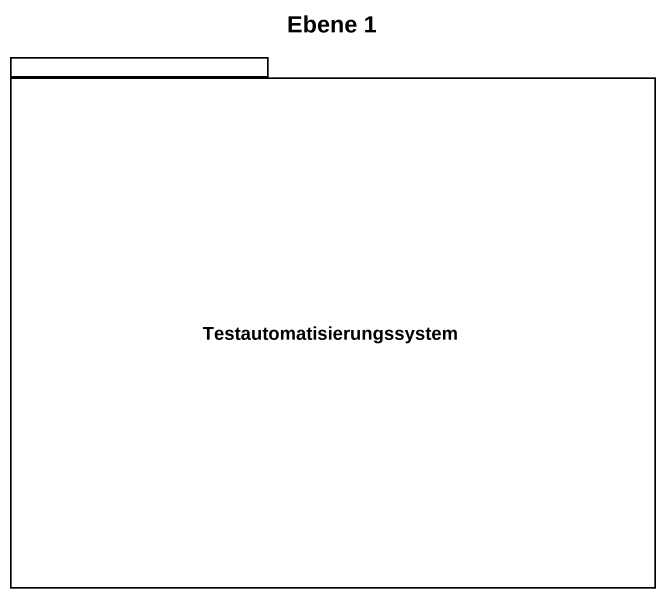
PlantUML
@startuml
title Ebene 1
package Testautomatisierungssystem {
}
@enduml
